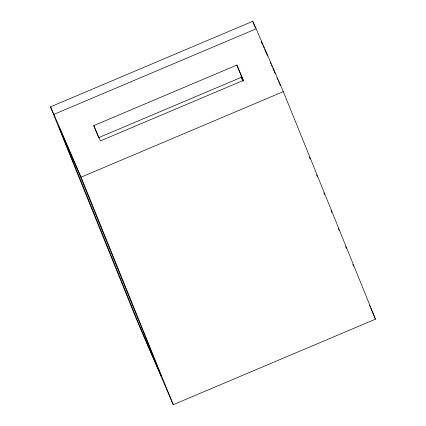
<?xml version="1.0" encoding="UTF-8"?>
<svg xmlns="http://www.w3.org/2000/svg" width="426" height="426" viewBox="0 0 426 426"><rect width="100%" height="100%" fill="white"/><g stroke="black" fill="none" stroke-linecap="round" stroke-linejoin="round"><path stroke-width="0.64" d="M50.524 106.835L252.756 21.3M53.91 114.354L256.143 28.819L283.322 91.622L375.482 319.165L173.249 404.7L135.761 317.519L51.764 110.164A24.016 0.272 67.1 0 1 53.91 114.354L81.089 177.163L173.249 404.7M93.773 125.601L236.845 65.082L243.464 80.381L100.392 140.894L93.773 125.601L98.411 137.06M98.656 137.662L241.734 77.149L236.845 65.082M81.089 177.163L283.322 91.622M141.187 329.841L58.804 126.426L78.943 172.967L161.326 376.382L141.187 329.841L142.412 329.319M261.298 41.492L262.863 45.119M263.39 46.328L264.173 48.143M264.695 49.352L267.571 55.998M270.19 62.042L270.973 63.857M271.495 65.066L272.283 66.882M272.805 68.091L275.159 73.528M276.991 77.761L277.773 79.571M278.295 80.78L279.083 82.596M279.605 83.805L280.388 85.615M369.422 305.165L370.215 306.992M370.742 308.206L375.482 319.165M241.734 77.149L243.257 80.674M309.388 157.082L310.133 158.935M316.625 174.958L317.375 176.811M323.867 192.834L324.612 194.682M331.103 210.71L331.854 212.558M338.345 228.586L339.096 230.434M345.587 246.462L346.333 248.31M352.824 264.338L353.575 266.186M261.282 41.508L262.033 43.356M255.243 27.706L253.997 24.623A24.016 0.272 67.1 0 1 253.502 23.387M241.425 76.707L243.171 81.009M240.972 76.6L242.857 81.158M253.129 22.424A24.016 0.272 67.1 0 1 252.879 21.753M252.751 21.375A24.016 0.272 67.1 0 1 256.143 28.819"/></g></svg>
